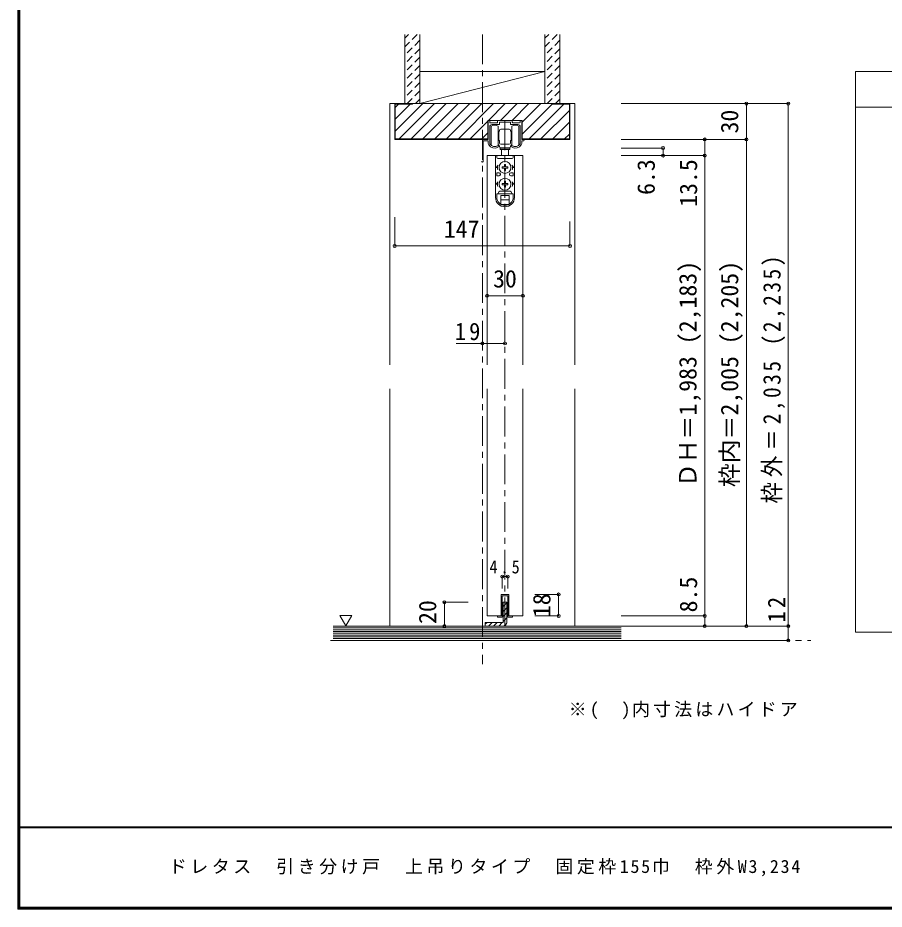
# Model space of a CAD drawing. Units: millimetres, scale not verified. Extents: x -973 to 977, y -718 to 696.
# Drawn here: x -973 to -247, y -701 to 46 of the extents above; entities that cross this region are included whole.
import ezdxf
from ezdxf.enums import TextEntityAlignment as Align

# ---------------------------------------------------------------- set-up
doc = ezdxf.new("R2010")
doc.units = ezdxf.units.MM
doc.header["$LTSCALE"] = 5
doc.header["$PDMODE"] = 32
doc.header["$PDSIZE"] = 2.5
doc.linetypes.add('CHAIN1', pattern=[8, 5, -1, 1, -1])
doc.linetypes.add('DASHED1', pattern=[1.8, 1.2, -0.6])
for name, color, linetype, lineweight in [('0-1_通り芯', 4, 'CHAIN1', 9), ('0-2_柱', 7, 'Continuous', 9), ('0-3_仕上げ', 2, 'Continuous', 9), ('0-4_枠', 3, 'Continuous', 9), ('0-6_扉', 2, 'Continuous', 9), ('0-7_金物', 7, 'Continuous', 9), ('0-A_文字', 3, 'Continuous', 9), ('0-B_寸法', 7, 'Continuous', 9), ('0-C_ハッチ', 4, 'DASHED1', 9), ('F-1_枠', 6, 'Continuous', 9)]:
    doc.layers.add(name, color=color, linetype=linetype, lineweight=lineweight)
doc.layers.add('F-A_文字', color=7, linetype='Continuous')
doc.styles.add('ＭＳ ゴシック', font='')
doc.styles.get('ＭＳ ゴシック').set_extended_font_data('MS Gothic')

msp = doc.modelspace()

# ---------------------------------------------------------------- linework, layer by layer
at = {"layer": '0-1_通り芯'}
for p, q in [((-583.823, 32.5), (-583.823, -495.474)), ((-564.823, -39.5), (-564.823, -463.5)), ((-711.213, -475.5), (-308.323, -475.5))]:
    msp.add_line(p, q, dxfattribs=at)
at = {"layer": '0-2_柱'}
for p, q in [((-531.323, 1.5), (-636.323, -25.5)), ((-636.323, 1.5), (-636.323, -25.5)), ((-531.323, 1.5), (-636.323, 1.5)), ((-531.323, -25.5), (-531.323, 1.5)), ((-636.323, -25.5), (-531.323, -25.5))]:
    msp.add_line(p, q, dxfattribs=at)
at = {"layer": '0-3_仕上げ'}
for p, q in [((-648.823, 32.5), (-648.823, -25.5)), ((-636.323, 32.5), (-636.323, -25.5)), ((-531.323, 32.5), (-531.323, -25.5)), ((-518.823, 32.5), (-518.823, -25.5)), ((-648.823, -25.5), (-636.323, -25.5)), ((-531.323, -25.5), (-518.823, -25.5)), ((-708.823, -463.5), (-467.323, -463.5)), ((-708.823, -475.5), (-467.323, -475.5))]:
    msp.add_line(p, q, dxfattribs=at)
at = {"layer": '0-3_仕上げ', "color": 7}
for p, q in [((-708.823, -465), (-467.323, -465)), ((-708.823, -466.5), (-467.323, -466.5)), ((-708.823, -468), (-467.323, -468)), ((-708.823, -469.5), (-467.323, -469.5)), ((-708.823, -471), (-467.323, -471)), ((-708.823, -472.5), (-467.323, -472.5)), ((-708.823, -474), (-467.323, -474))]:
    msp.add_line(p, q, dxfattribs=at)
at = {"layer": '0-4_枠', "color": 4}
for p, q in [((-657.323, -25.5), (-661.323, -25.5)), ((-661.323, -25.5), (-661.323, -244.5)), ((-661.323, -264.5), (-661.323, -463.5)), ((-506.323, -264.5), (-506.323, -463.5))]:
    msp.add_line(p, q, dxfattribs=at)
at = {"layer": '0-4_枠'}
for p, q in [((-510.323, -25.5), (-657.323, -25.5)), ((-657.323, -55.5), (-657.323, -25.5)), ((-642.323, -26), (-656.823, -26)), ((-656.823, -55), (-656.823, -26)), ((-642.323, -25.5), (-642.323, -26)), ((-525.323, -26), (-525.323, -25.5)), ((-525.323, -26), (-510.823, -26)), ((-510.823, -55), (-510.823, -26)), ((-510.323, -55.5), (-510.323, -25.5)), ((-579.223, -55.5), (-579.223, -39.5)), ((-579.223, -55.5), (-657.323, -55.5)), ((-579.223, -55), (-656.823, -55)), ((-510.823, -55), (-550.423, -55)), ((-510.323, -55.5), (-550.423, -55.5))]:
    msp.add_line(p, q, dxfattribs=at)
at = {"layer": '0-4_枠', "color": 4}
msp.add_lwpolyline([(-510.323, -25.5), (-506.323, -25.5), (-506.323, -244.5)], dxfattribs=at)
at = {"layer": '0-4_枠'}
msp.add_lwpolyline([(-550.423, -55.5), (-550.423, -39.5), (-579.223, -39.5)], dxfattribs=at)
at = {"layer": '0-6_扉', "color": 6}
for p, q in [((-549.823, -69), (-579.823, -69)), ((-579.823, -69), (-579.823, -244.5)), ((-549.823, -69), (-549.823, -244.5)), ((-579.823, -264.5), (-579.823, -455)), ((-549.823, -264.5), (-549.823, -455)), ((-568.073, -437), (-568.073, -455)), ((-561.573, -437), (-568.073, -437)), ((-561.573, -437), (-561.573, -455)), ((-568.073, -455), (-579.823, -455)), ((-549.823, -455), (-561.573, -455))]:
    msp.add_line(p, q, dxfattribs=at)
at = {"layer": '0-7_金物'}
for p, q in [((-578.823, -55.5), (-578.823, -40)), ((-578.323, -39.5), (-578.123, -39.5)), ((-577.623, -40), (-577.623, -41)), ((-577.123, -41.5), (-571.473, -41.5)), ((-576.423, -60.5), (-576.423, -44.5)), ((-569.773, -43), (-575.623, -43)), ((-570.973, -41), (-570.973, -40)), ((-570.473, -39.5), (-559.173, -39.5)), ((-570.423, -44.5), (-570.423, -52.5)), ((-569.473, -41.3), (-569.473, -42.7)), ((-565.123, -41), (-569.173, -41)), ((-564.823, -40.7), (-565.123, -41)), ((-564.523, -41), (-564.823, -40.7)), ((-560.473, -41), (-564.523, -41)), ((-560.173, -42.7), (-560.173, -41.3)), ((-554.023, -43), (-559.873, -43)), ((-559.223, -44.5), (-559.223, -52.5)), ((-558.673, -40), (-558.673, -41)), ((-558.173, -41.5), (-552.523, -41.5)), ((-553.223, -60.5), (-553.223, -44.5)), ((-552.023, -41), (-552.023, -40)), ((-551.523, -39.5), (-551.323, -39.5)), ((-550.823, -40), (-550.823, -55.5)), ((-577.623, -45), (-577.623, -59.123)), ((-570.423, -48.5), (-570.123, -48.5)), ((-570.423, -50), (-569.923, -50)), ((-569.923, -48.7), (-570.123, -48.5)), ((-570.123, -50), (-569.923, -49.8)), ((-569.823, -48.5), (-569.923, -48.5)), ((-569.923, -48.5), (-569.923, -52.5)), ((-568.323, -47), (-564.823, -47)), ((-561.323, -47), (-564.823, -47)), ((-559.823, -48.5), (-559.723, -48.5)), ((-559.723, -48.7), (-559.523, -48.5)), ((-559.723, -48.5), (-559.723, -52.5)), ((-559.523, -50), (-559.723, -49.8)), ((-559.223, -50), (-559.723, -50)), ((-559.223, -48.5), (-559.523, -48.5)), ((-552.023, -59.123), (-552.023, -45)), ((-584.223, -55.5), (-578.823, -55.5)), ((-583.223, -56.9), (-583.223, -73.9)), ((-578.823, -56.7), (-583.023, -56.7)), ((-578.823, -58.966), (-578.823, -56.7)), ((-570.423, -52.5), (-570.423, -60.5)), ((-570.423, -55), (-569.923, -55)), ((-570.423, -56.5), (-570.123, -56.5)), ((-569.923, -55.2), (-570.123, -55)), ((-569.923, -56.3), (-570.123, -56.5)), ((-569.923, -56.5), (-569.923, -52.5)), ((-569.823, -56.5), (-569.923, -56.5)), ((-569.323, -58.5), (-569.323, -57)), ((-568.323, -59.5), (-564.823, -59.5)), ((-561.323, -59.5), (-564.823, -59.5)), ((-560.323, -58.5), (-560.323, -57)), ((-559.823, -56.5), (-559.723, -56.5)), ((-559.723, -56.5), (-559.723, -52.5)), ((-559.223, -55), (-559.723, -55)), ((-559.723, -55.2), (-559.523, -55)), ((-559.723, -56.3), (-559.523, -56.5)), ((-559.223, -56.5), (-559.523, -56.5)), ((-559.223, -52.5), (-559.223, -60.5)), ((-550.823, -55.5), (-549.423, -55.5)), ((-550.823, -56.7), (-550.823, -58.966)), ((-549.423, -56.7), (-550.823, -56.7)), ((-570.323, -61), (-570.323, -61.257)), ((-568.823, -63.8), (-560.823, -63.8)), ((-564.823, -62.5), (-568.323, -62.5)), ((-567.823, -62.5), (-567.823, -62.8)), ((-567.823, -69), (-567.823, -63.8)), ((-564.823, -62.5), (-561.323, -62.5)), ((-561.823, -62.5), (-561.823, -62.8)), ((-561.823, -63.8), (-561.823, -69)), ((-560.823, -62.8), (-560.823, -63.8)), ((-559.323, -61.257), (-559.323, -61)), ((-572.722, -69), (-572.722, -103.9)), ((-572.679, -69), (-556.879, -69)), ((-571.722, -69), (-571.722, -70.5)), ((-570.722, -71.5), (-558.922, -71.5)), ((-557.922, -69), (-557.922, -70.5)), ((-556.922, -69), (-556.922, -103.9)), ((-570.479, -77), (-572.322, -79)), ((-571.222, -79), (-572.322, -79)), ((-565.341, -78.48), (-567.272, -78.514)), ((-567.272, -78.514), (-567.272, -79.486)), ((-565.341, -79.52), (-567.272, -79.486)), ((-565.341, -78.48), (-565.308, -76.55)), ((-565.341, -79.52), (-565.308, -81.45)), ((-564.336, -76.55), (-565.308, -76.55)), ((-565.308, -81.45), (-564.336, -81.45)), ((-564.302, -78.48), (-564.336, -76.55)), ((-564.302, -79.52), (-564.336, -81.45)), ((-564.302, -78.48), (-562.372, -78.514)), ((-564.302, -79.52), (-562.372, -79.486)), ((-562.372, -79.486), (-562.372, -78.514)), ((-559.165, -77), (-557.322, -79)), ((-558.422, -79), (-557.322, -79)), ((-569.722, -83.5), (-571.722, -83.5)), ((-571.722, -83.5), (-571.722, -86)), ((-569.722, -86), (-571.722, -86)), ((-568.722, -84.5), (-568.722, -85)), ((-560.922, -84.5), (-560.922, -85)), ((-559.922, -83.5), (-557.922, -83.5)), ((-559.922, -86), (-557.922, -86)), ((-557.922, -83.5), (-557.922, -86)), ((-570.479, -91), (-572.322, -93)), ((-571.222, -93), (-572.322, -93)), ((-565.341, -92.48), (-567.272, -92.514)), ((-567.272, -92.514), (-567.272, -93.486)), ((-565.341, -93.52), (-567.272, -93.486)), ((-565.341, -92.48), (-565.308, -90.55)), ((-565.341, -93.52), (-565.308, -95.45)), ((-564.336, -90.55), (-565.308, -90.55)), ((-565.308, -95.45), (-564.336, -95.45)), ((-564.302, -92.48), (-564.336, -90.55)), ((-564.302, -93.52), (-564.336, -95.45)), ((-564.302, -92.48), (-562.372, -92.514)), ((-564.302, -93.52), (-562.372, -93.486)), ((-562.372, -93.486), (-562.372, -92.514)), ((-559.165, -91), (-557.322, -93)), ((-558.422, -93), (-557.322, -93)), ((-571.722, -103.9), (-571.722, -101.5)), ((-571.222, -101), (-558.422, -101)), ((-569.222, -99), (-560.422, -99)), ((-568.322, -109.846), (-568.322, -102.5)), ((-568.322, -102.5), (-561.322, -102.5)), ((-561.322, -109.846), (-561.322, -102.5)), ((-557.922, -103.9), (-557.922, -101.5)), ((-568.322, -106), (-561.322, -106)), ((-567.85, -110.1), (-561.794, -110.1)), ((-568.073, -455), (-568.073, -437)), ((-568.073, -437), (-561.573, -437)), ((-567.073, -456), (-567.073, -438)), ((-562.573, -438), (-567.073, -438)), ((-562.573, -438), (-562.573, -456)), ((-561.573, -437), (-561.573, -455)), ((-571.073, -455), (-568.073, -455)), ((-571.073, -456), (-571.073, -455)), ((-561.573, -455), (-558.573, -455)), ((-558.573, -455), (-558.573, -456)), ((-567.073, -456), (-571.073, -456)), ((-562.573, -456), (-558.573, -456))]:
    msp.add_line(p, q, dxfattribs=at)
at = {"layer": '0-7_金物', "color": 3}
for p, q in [((-566.323, -443.5), (-563.323, -443.5)), ((-566.323, -443.5), (-566.323, -460.5)), ((-563.323, -460.5), (-563.323, -443.5)), ((-581.323, -460.5), (-581.323, -463.5)), ((-581.323, -460.5), (-566.323, -460.5)), ((-566.323, -463.5), (-581.323, -463.5))]:
    msp.add_line(p, q, dxfattribs=at)
at = {"layer": '0-7_金物'}
msp.add_lwpolyline([(-560.823, -62.8), (-568.823, -62.8), (-568.823, -63.8)], dxfattribs=at)
for centre in [(-564.822, -79), (-564.822, -93)]:
    msp.add_circle(centre, 5, dxfattribs=at)
for centre, radius, start, end in [((-578.323, -40), 0.5, 90, 180), ((-578.123, -40), 0.5, 360, 90), ((-577.123, -41), 0.5, 180, 270), ((-575.623, -45), 2, 90, 180), ((-573.423, -48.5), 5, 53.1301, 126.8699), ((-571.473, -41), 0.5, 270, 0), ((-570.473, -40), 0.5, 90, 180), ((-569.773, -42.7), 0.3, 270, 360), ((-569.173, -41.3), 0.3, 90, 180), ((-560.473, -41.3), 0.3, 0, 90), ((-559.873, -42.7), 0.3, 180, 270), ((-556.223, -48.5), 5, 53.1301, 126.8699), ((-559.173, -40), 0.5, 0, 90), ((-558.173, -41), 0.5, 180, 270), ((-554.023, -45), 2, 0, 90), ((-552.523, -41), 0.5, 270, 360), ((-551.523, -40), 0.5, 90, 180), ((-551.323, -40), 0.5, 0, 90), ((-569.823, -48), 0.5, 270, 0), ((-568.323, -48), 1, 90, 180), ((-561.323, -48), 1, 0, 90), ((-559.823, -48), 0.5, 180, 270), ((-583.023, -56.9), 0.2, 90, 180), ((-576.823, -58.966), 2, 180, 215.95057), ((-577.323, -59.123), 0.3, 180, 213.92311), ((-573.423, -56.5), 5, 213.92311, 301.89079), ((-571.323, -61.5), 2, 0, 63.25632), ((-569.823, -57), 0.5, 0, 90), ((-568.323, -58.5), 1, 180, 270), ((-561.323, -58.5), 1, 270, 0), ((-559.823, -57), 0.5, 90, 180), ((-558.323, -61.5), 2, 116.74368, 180), ((-556.223, -56.5), 5, 238.10921, 326.07689), ((-552.323, -59.123), 0.3, 326.07689, 360), ((-552.823, -58.966), 2, 324.04943, 360), ((-549.423, -56.1), 0.6, 270, 90), ((-573.423, -56.5), 6.2, 215.95057, 293.81884), ((-573.423, -56.5), 5, 233.1301, 306.8699), ((-571.323, -61.257), 1, 293.81884, 0), ((-570.623, -61), 0.3, 360, 121.89079), ((-568.323, -61.5), 1, 180, 270), ((-561.323, -61.5), 1, 270, 0), ((-559.023, -61), 0.3, 58.10921, 180), ((-558.323, -61.257), 1, 180, 246.18116), ((-556.223, -56.5), 5, 233.1301, 306.8699), ((-556.223, -56.5), 6.2, 246.18116, 324.04943), ((-583.823, -73.9), 0.6, 180, 0), ((-570.722, -70.5), 1, 180, 270), ((-558.922, -70.5), 1, 270, 0), ((-564.822, -79), 6.4, 167.82427, 198.20996), ((-564.822, -79), 6.4, 341.79004, 12.17573), ((-569.722, -84.5), 1, 0, 90), ((-569.722, -85), 1, 270, 0), ((-559.922, -84.5), 1, 90, 180), ((-559.922, -85), 1, 180, 270), ((-564.822, -93), 6.4, 167.82427, 198.20996), ((-564.822, -93), 6.4, 341.79004, 12.17573), ((-564.822, -104.1), 7.9, 180, 0), ((-571.222, -101.5), 0.5, 90, 180), ((-564.822, -103.9), 6.9, 180, 0), ((-571.222, -100), 1, 270, 0), ((-569.222, -100), 1, 90, 180), ((-560.422, -100), 1, 0, 90), ((-558.422, -100), 1, 180, 270), ((-558.422, -101.5), 0.5, 0, 90)]:
    msp.add_arc(centre, radius, start, end, dxfattribs=at)
at = {"layer": '0-7_金物', "color": 3}
msp.add_arc((-566.323, -460.5), 3, 270, 0, dxfattribs=at)
at = {"layer": '0-A_文字'}
for p, q in [((-270.847, 1.5), (274.153, 1.5)), ((-270.847, -468.5), (-270.847, 1.5)), ((-270.847, -28.5), (274.153, -28.5)), ((-270.847, -468.5), (274.153, -468.5))]:
    msp.add_line(p, q, dxfattribs=at)
at = {"layer": '0-A_文字', "color": 7}
for p, q in [((-703.258, -454.686), (-693.258, -454.686)), ((-703.258, -454.686), (-698.258, -463.347)), ((-693.258, -454.686), (-698.258, -463.347))]:
    msp.add_line(p, q, dxfattribs=at)
at = {"layer": '0-B_寸法', "color": 4}
for p, q in [((-327.323, -25.5), (-467.323, -25.5)), ((-362.323, -25.5), (-362.323, -463.5)), ((-327.323, -475.5), (-327.323, -25.5)), ((-362.323, -55.5), (-467.323, -55.5)), ((-397.323, -55.5), (-397.323, -463.5)), ((-432.323, -62.7), (-467.323, -62.7)), ((-432.323, -69), (-432.323, -62.7)), ((-397.323, -69), (-467.323, -69)), ((-657.323, -144.804), (-657.323, -120.746)), ((-510.323, -144.804), (-510.323, -124.246)), ((-657.323, -144.804), (-510.323, -144.804)), ((-579.823, -186.5), (-549.823, -186.5)), ((-564.823, -226.5), (-605.823, -226.5)), ((-567.073, -422), (-567.073, -432)), ((-567.073, -422), (-562.573, -422)), ((-562.573, -422), (-562.573, -432)), ((-519.823, -437), (-539.823, -437)), ((-519.823, -455), (-519.823, -437)), ((-615.573, -463.5), (-615.573, -443.5)), ((-615.573, -443.5), (-595.573, -443.5)), ((-519.823, -455), (-539.823, -455)), ((-397.323, -455), (-467.323, -455)), ((-615.573, -463.5), (-595.573, -463.5)), ((-327.323, -463.5), (-467.323, -463.5)), ((-327.323, -475.5), (-467.323, -475.5))]:
    msp.add_line(p, q, dxfattribs=at)
at = {"layer": '0-B_寸法'}
for p in [(-362.323, -25.5), (-327.323, -25.5), (-397.323, -55.5), (-362.323, -55.5), (-432.323, -62.7), (-432.323, -69), (-397.323, -69), (-657.323, -144.804), (-510.323, -144.804), (-579.823, -186.5), (-549.823, -186.5), (-583.823, -226.5), (-564.823, -226.5), (-567.073, -422), (-562.573, -422), (-519.823, -437), (-615.573, -443.5), (-519.823, -455), (-397.323, -455), (-615.573, -463.5), (-397.323, -463.5), (-362.323, -463.5), (-362.323, -463.5), (-327.323, -463.5), (-327.323, -475.5)]:
    msp.add_point(p, dxfattribs=at)
at = {"layer": '0-C_ハッチ'}
for p, q in [((-638.54, 32.5), (-648.823, 22.218)), ((-645.612, 32.5), (-648.823, 29.289)), ((-521.04, 32.5), (-531.323, 22.218)), ((-528.112, 32.5), (-531.323, 29.289)), ((-636.323, 27.647), (-648.823, 15.147)), ((-518.823, 27.647), (-531.323, 15.147)), ((-636.323, 20.576), (-648.823, 8.076)), ((-518.823, 20.576), (-531.323, 8.076)), ((-636.323, 13.505), (-648.823, 1.005)), ((-518.823, 13.505), (-531.323, 1.005)), ((-636.323, 6.434), (-648.823, -6.066)), ((-518.823, 6.434), (-531.323, -6.066)), ((-636.323, -0.637), (-648.823, -13.137)), ((-518.823, -0.637), (-531.323, -13.137)), ((-636.323, -7.709), (-648.823, -20.209)), ((-636.323, -14.78), (-647.043, -25.5)), ((-518.823, -7.709), (-531.323, -20.209)), ((-518.823, -14.78), (-529.543, -25.5)), ((-636.323, -21.851), (-639.972, -25.5)), ((-518.823, -21.851), (-522.472, -25.5))]:
    msp.add_line(p, q, dxfattribs=at)
at = {"layer": '0-C_ハッチ', "linetype": 'Continuous'}
for p, q in [((-656.823, -48.472), (-633.85, -25.5)), ((-656.823, -38.573), (-644.25, -26)), ((-656.823, -28.673), (-654.149, -26)), ((-653.451, -55), (-623.951, -25.5)), ((-643.551, -55), (-614.051, -25.5)), ((-633.652, -55), (-604.152, -25.5)), ((-594.252, -25.5), (-623.752, -55)), ((-613.853, -55), (-584.353, -25.5)), ((-603.953, -55), (-574.453, -25.5)), ((-578.554, -39.5), (-564.554, -25.5)), ((-568.654, -39.5), (-554.654, -25.5)), ((-558.755, -39.5), (-544.755, -25.5)), ((-550.423, -41.067), (-534.855, -25.5)), ((-550.423, -50.967), (-525.323, -25.867)), ((-515.556, -26), (-544.556, -55)), ((-534.657, -55), (-510.823, -31.166)), ((-594.054, -55), (-579.223, -40.169)), ((-524.757, -55), (-510.823, -41.065)), ((-584.154, -55), (-579.223, -50.068)), ((-514.858, -55), (-510.823, -50.965)), ((-566.323, -446.982), (-563.323, -443.982)), ((-566.323, -451.225), (-563.323, -448.225)), ((-566.323, -455.468), (-563.323, -452.468)), ((-581.323, -461.982), (-579.84, -460.5)), ((-578.598, -463.5), (-575.598, -460.5)), ((-574.355, -463.5), (-571.355, -460.5)), ((-570.112, -463.5), (-567.112, -460.5)), ((-566.323, -459.71), (-563.323, -456.71)), ((-565.829, -463.459), (-563.363, -460.993))]:
    msp.add_line(p, q, dxfattribs=at)
at = {"layer": 'F-1_枠'}
for p, q in [((-973.347, 695.833), (-973.347, -700.833)), ((-972.514, 695.833), (-972.514, -700.833)), ((-971.68, 695.833), (-971.68, -700.833)), ((976.653, -631.667), (-973.347, -631.667)), ((976.653, -632.5), (-973.347, -632.5)), ((976.653, -699.167), (-973.347, -699.167)), ((976.653, -700), (-973.347, -700)), ((976.653, -700.833), (-973.347, -700.833))]:
    msp.add_line(p, q, dxfattribs=at)

# ---------------------------------------------------------------- texts
at = {"layer": '0-A_文字', "color": 7, "insert": (-511.384, -541.63), "char_height": 11, "attachment_point": 7, "style": 'ＭＳ ゴシック'}
msp.add_mtext('\\T1.18;※(\u3000)内寸法はハイドア', dxfattribs=at)
at = {"layer": '0-B_寸法', "style": 'ＭＳ ゴシック'}
for s, p in [('30', (-364.823, -50.5)), ('6.3', (-434.823, -102)), ('13.5', (-399.323, -112)), ('ＤＨ＝1,983 (2,183)', (-399.823, -347)), ('枠内＝2,005 (2,205)', (-364.823, -347)), ('8.5', (-399.323, -452)), ('18', (-522.323, -456)), ('20', (-618.073, -461.707))]:
    msp.add_text(s, height=14.66, rotation=90, dxfattribs=at).set_placement(p, align=Align.BOTTOM_LEFT)
for s, p in [('147', (-616.145, -142.304)), ('30', (-574.823, -184))]:
    msp.add_text(s, height=14.66, dxfattribs=at).set_placement(p, align=Align.BOTTOM_LEFT)
at = {"layer": '0-B_寸法', "char_height": 14.66, "attachment_point": 7, "rotation": 90, "style": 'ＭＳ ゴシック'}
for s, insert in [('\\T1.23;\\W0.9;枠外＝2,035\\~(2,235)', (-329.823, -360.75)), ('\\T1.27;\\W0.95;12', (-329.823, -460.5))]:
    msp.add_mtext(s, dxfattribs=dict(at, insert=insert))
at = {"layer": '0-B_寸法', "attachment_point": 7, "style": 'ＭＳ ゴシック'}
for s, insert, char_height in [('\\T1.27;\\W0.95;19', (-606.948, -224), 14.66), ('\\T1.38;\\W0.9;4.5', (-577.823, -419.5), 11)]:
    msp.add_mtext(s, dxfattribs=dict(at, insert=insert, char_height=char_height))
at = {"layer": 'F-A_文字', "insert": (-846.68, -673.333), "char_height": 11, "attachment_point": 7, "style": 'ＭＳ ゴシック'}
msp.add_mtext('\\T1.2;ドレタス\u3000引き分け戸\u3000上吊りタイプ\u3000固定枠155巾\u3000枠外W3,234', dxfattribs=at)

doc.saveas('drawing.dxf')
